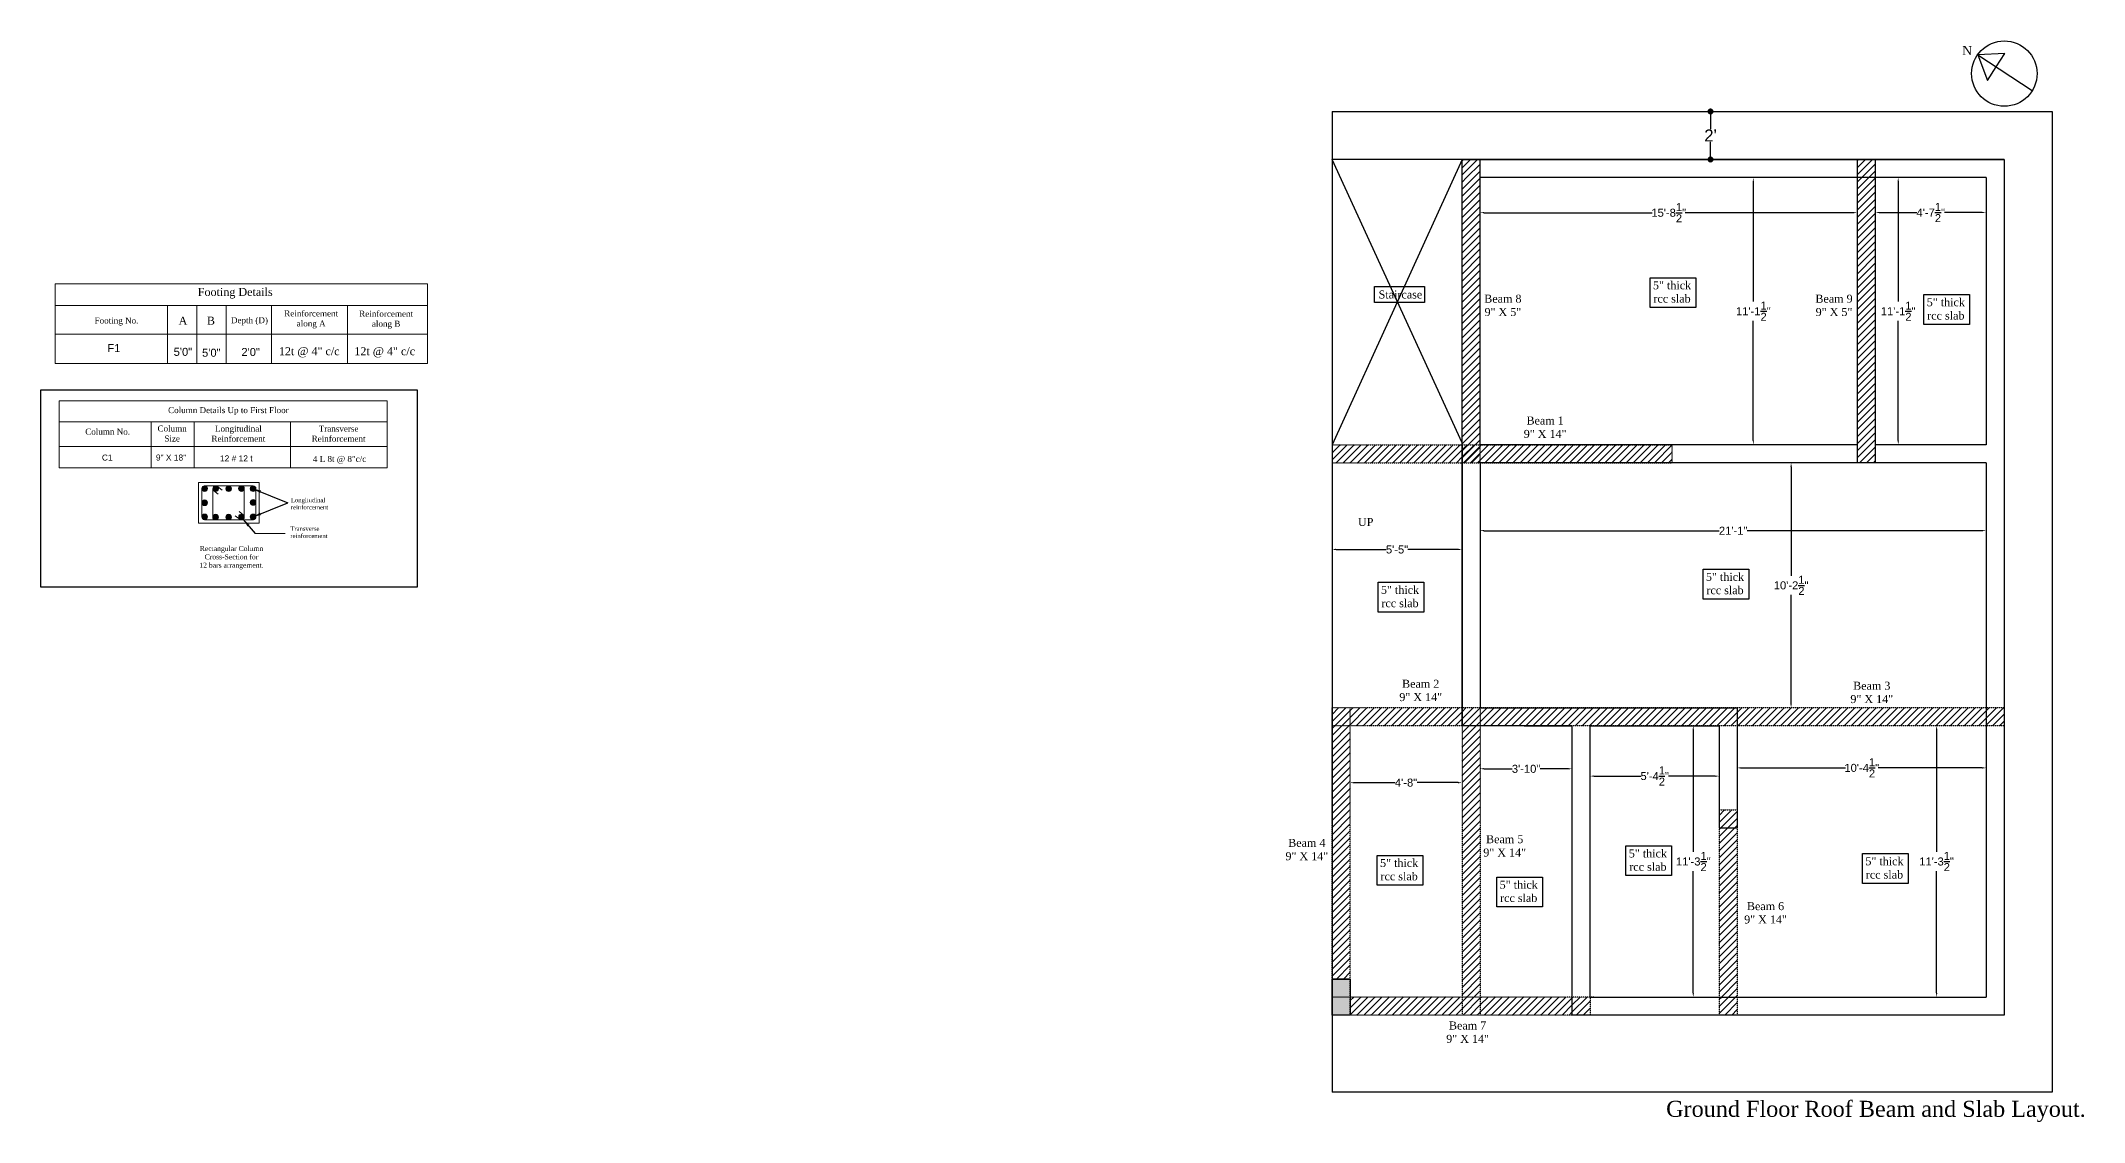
# Model space of a CAD drawing. Header units: inches. Extents: x 2686 to 6206, y -836 to 53.
# Drawn here: x 4416 to 5438, y -633 to -92 of the extents above; entities that cross this region are included whole.
import ezdxf

# ---------------------------------------------------------------- set-up
doc = ezdxf.new("R2010")
doc.units = ezdxf.units.IN
doc.header["$LTSCALE"] = 0.1
doc.header["$MEASUREMENT"] = 0
doc.linetypes.add('DASHED2', pattern=[0.375, 0.25, -0.125])
for name, color, linetype in [('MH - Beam and slab layout', 7, 'Continuous'), ('MH - Beams', 3, 'DASHED2'), ('MH - Slab reinforcement', 3, 'Continuous')]:
    doc.layers.add(name, color=color, linetype=linetype)
doc.layers.add('MH Section details', color=30, linetype='Continuous', lineweight=20)
doc.layers.add('MH Text', color=6, linetype='Continuous', lineweight=13)
doc.styles.get("Standard").update_dxf_attribs({"font": 'arial.ttf'})
doc.dimstyles.get("Standard").update_dxf_attribs({"dimtxt": 6, "dimasz": 3, "dimexe": 0, "dimexo": 0.0625, "dimgap": 0.09, "dimtad": 0, "dimtih": 1, "dimtoh": 1, "dimdec": 1, "dimzin": 0, "dimdsep": 46, "dimlunit": 4, "dimtxsty": 'Standard', "dimblk": 'DOT', "dimcen": 0.09, "dimse1": 1, "dimse2": 1, "dimadec": 0, "dimazin": 0, "dimtfac": 1, "dimtdec": 1, "dimtofl": 0, "dimtmove": 0, "dimatfit": 3, "dimfxl": 1, "dimtolj": 1, "dimtzin": 0, "dimarcsym": 0})
pattern_1 = [(45, (277.1921, 15.6165), (-1.767767, 1.767767), [])]

# ---------------------------------------------------------------- blocks, each defined once
blk = doc.blocks.new('_Dot')
at = {"color": 0, "linetype": 'ByBlock', "lineweight": -2}
blk.add_line((-0.5, 0), (-1, 0), dxfattribs=at)
at = {"color": 0, "linetype": 'ByBlock', "const_width": 0.5}
blk.add_lwpolyline([(-0.25, 0, 1), (0.25, 0, 1)], format="xyb", close=True, dxfattribs=at)
blk = doc.blocks.new('*D184')
at = {"color": 0, "lineweight": -2}
for p, q in [((5250.9, -130.6), (5250.9, -136.5)), ((5250.9, -148.6), (5250.9, -142.7))]:
    blk.add_line(p, q, dxfattribs=at)
at = {"layer": 'Defpoints', "color": 0}
for p in [(5250.9, -127.6), (5262.2, -127.6), (5262.2, -151.6)]:
    blk.add_point(p, dxfattribs=at)
at = {"color": 0, "lineweight": -2, "xscale": 3, "yscale": 3, "zscale": 3}
for p, rotation in [((5250.9, -127.6), 90), ((5250.9, -151.6), 270)]:
    blk.add_blockref('_Dot', p, dxfattribs=dict(at, rotation=rotation))
at = {"color": 0, "insert": (5250.9, -139.6), "char_height": 6, "attachment_point": 5}
blk.add_mtext("\\A1;2'", dxfattribs=at)
blk = doc.blocks.new('*D199')
at = {"layer": 'Defpoints', "color": 0}
for p in [(5271.5, -160.6), (5271.5, -294.1), (5272.3, -294.1)]:
    blk.add_point(p, dxfattribs=at)
at = {"layer": 'MH - Beam and slab layout', "color": 0, "lineweight": -2}
for p, q in [((5272.3, -162.6), (5272.3, -222.6)), ((5272.3, -292.1), (5272.3, -232.2))]:
    blk.add_line(p, q, dxfattribs=at)
at = {"layer": 'MH - Beam and slab layout', "color": 0}
for points in [[(5272.6, -162.6), (5272, -162.6), (5272.3, -160.6)], [(5272, -292.1), (5272.6, -292.1), (5272.3, -294.1)]]:
    blk.add_solid(points, dxfattribs=at)
at = {"layer": 'MH - Beam and slab layout', "color": 0, "insert": (5272.3, -227.4), "char_height": 4, "attachment_point": 5}
blk.add_mtext('\\A1;11\'-1{\\H1.000000x;\\S1/2;}"', dxfattribs=at)
blk = doc.blocks.new('*D200')
at = {"layer": 'Defpoints', "color": 0}
for p in [(5135.7, -176.2), (5324.2, -177.8), (5324.2, -178.2)]:
    blk.add_point(p, dxfattribs=at)
at = {"layer": 'MH - Beam and slab layout', "color": 0, "lineweight": -2}
for p, q in [((5137.7, -178.2), (5221.8, -178.2)), ((5322.2, -178.2), (5238.2, -178.2))]:
    blk.add_line(p, q, dxfattribs=at)
at = {"layer": 'MH - Beam and slab layout', "color": 0}
for points in [[(5137.7, -177.8), (5137.7, -178.5), (5135.7, -178.2)], [(5322.2, -178.5), (5322.2, -177.8), (5324.2, -178.2)]]:
    blk.add_solid(points, dxfattribs=at)
at = {"layer": 'MH - Beam and slab layout', "color": 0, "insert": (5230, -178.2), "char_height": 4, "attachment_point": 5}
blk.add_mtext('\\A1;15\'-8{\\H1.000000x;\\S1/2;}"', dxfattribs=at)
blk = doc.blocks.new('*D201')
at = {"layer": 'Defpoints', "color": 0}
for p in [(5291.2, -303.1), (5291.2, -425.6), (5291.2, -425.6)]:
    blk.add_point(p, dxfattribs=at)
at = {"layer": 'MH - Beam and slab layout', "color": 0, "lineweight": -2}
for p, q in [((5291.2, -305.1), (5291.2, -359.6)), ((5291.2, -423.6), (5291.2, -369.2))]:
    blk.add_line(p, q, dxfattribs=at)
at = {"layer": 'MH - Beam and slab layout', "color": 0}
for points in [[(5291.5, -305.1), (5290.8, -305.1), (5291.2, -303.1)], [(5290.8, -423.6), (5291.5, -423.6), (5291.2, -425.6)]]:
    blk.add_solid(points, dxfattribs=at)
at = {"layer": 'MH - Beam and slab layout', "color": 0, "insert": (5291.2, -364.4), "char_height": 4, "attachment_point": 5}
blk.add_mtext('\\A1;10\'-2{\\H1.000000x;\\S1/2;}"', dxfattribs=at)
blk = doc.blocks.new('*D202')
at = {"layer": 'Defpoints', "color": 0}
for p in [(5388.7, -337.1), (5135.7, -338.4), (5388.7, -338.4)]:
    blk.add_point(p, dxfattribs=at)
at = {"layer": 'MH - Beam and slab layout', "color": 0, "lineweight": -2}
for p, q in [((5137.7, -337.1), (5255.3, -337.1)), ((5386.7, -337.1), (5269.2, -337.1))]:
    blk.add_line(p, q, dxfattribs=at)
at = {"layer": 'MH - Beam and slab layout', "color": 0}
for points in [[(5137.7, -336.7), (5137.7, -337.4), (5135.7, -337.1)], [(5386.7, -337.4), (5386.7, -336.7), (5388.7, -337.1)]]:
    blk.add_solid(points, dxfattribs=at)
at = {"layer": 'MH - Beam and slab layout', "color": 0, "insert": (5262.2, -337.1), "char_height": 4, "attachment_point": 5}
blk.add_mtext('\\A1;21\'-1"', dxfattribs=at)
blk = doc.blocks.new('*D203')
at = {"layer": 'Defpoints', "color": 0}
for p in [(5368.5, -434.6), (5363.9, -570.1), (5368.5, -570.1)]:
    blk.add_point(p, dxfattribs=at)
at = {"layer": 'MH - Beam and slab layout', "color": 0, "lineweight": -2}
for p, q in [((5363.9, -436.6), (5363.9, -497.6)), ((5363.9, -568.1), (5363.9, -507.2))]:
    blk.add_line(p, q, dxfattribs=at)
at = {"layer": 'MH - Beam and slab layout', "color": 0}
for points in [[(5364.3, -436.6), (5363.6, -436.6), (5363.9, -434.6)], [(5363.6, -568.1), (5364.3, -568.1), (5363.9, -570.1)]]:
    blk.add_solid(points, dxfattribs=at)
at = {"layer": 'MH - Beam and slab layout', "color": 0, "insert": (5363.9, -502.4), "char_height": 4, "attachment_point": 5}
blk.add_mtext('\\A1;11\'-3{\\H1.000000x;\\S1/2;}"', dxfattribs=at)
blk = doc.blocks.new('*D204')
at = {"layer": 'Defpoints', "color": 0}
for p in [(5264.2, -455.6), (5388.7, -455.6), (5388.7, -455.6)]:
    blk.add_point(p, dxfattribs=at)
at = {"layer": 'MH - Beam and slab layout', "color": 0, "lineweight": -2}
for p, q in [((5266.2, -455.6), (5318.3, -455.6)), ((5386.7, -455.6), (5334.7, -455.6))]:
    blk.add_line(p, q, dxfattribs=at)
at = {"layer": 'MH - Beam and slab layout', "color": 0}
for points in [[(5266.2, -455.3), (5266.2, -456), (5264.2, -455.6)], [(5386.7, -456), (5386.7, -455.3), (5388.7, -455.6)]]:
    blk.add_solid(points, dxfattribs=at)
at = {"layer": 'MH - Beam and slab layout', "color": 0, "insert": (5326.5, -455.6), "char_height": 4, "attachment_point": 5}
blk.add_mtext('\\A1;10\'-4{\\H1.000000x;\\S1/2;}"', dxfattribs=at)
blk = doc.blocks.new('*D205')
at = {"layer": 'Defpoints', "color": 0}
for p in [(5190.7, -460.4), (5255.2, -459.7), (5255.2, -460.1)]:
    blk.add_point(p, dxfattribs=at)
at = {"layer": 'MH - Beam and slab layout', "color": 0, "lineweight": -2}
for p, q in [((5192.7, -459.7), (5216.1, -459.7)), ((5253.2, -459.7), (5229.9, -459.7))]:
    blk.add_line(p, q, dxfattribs=at)
at = {"layer": 'MH - Beam and slab layout', "color": 0}
for points in [[(5192.7, -459.4), (5192.7, -460.1), (5190.7, -459.7)], [(5253.2, -460.1), (5253.2, -459.4), (5255.2, -459.7)]]:
    blk.add_solid(points, dxfattribs=at)
at = {"layer": 'MH - Beam and slab layout', "color": 0, "insert": (5223, -459.7), "char_height": 4, "attachment_point": 5}
blk.add_mtext('\\A1;5\'-4{\\H1.000000x;\\S1/2;}"', dxfattribs=at)
blk = doc.blocks.new('*D206')
at = {"layer": 'Defpoints', "color": 0}
for p in [(5135.7, -457.7), (5181.7, -456.1), (5181.7, -457.7)]:
    blk.add_point(p, dxfattribs=at)
at = {"layer": 'MH - Beam and slab layout', "color": 0, "lineweight": -2}
for p, q in [((5137.7, -456.1), (5151.8, -456.1)), ((5179.7, -456.1), (5165.7, -456.1))]:
    blk.add_line(p, q, dxfattribs=at)
at = {"layer": 'MH - Beam and slab layout', "color": 0}
for points in [[(5137.7, -455.7), (5137.7, -456.4), (5135.7, -456.1)], [(5179.7, -456.4), (5179.7, -455.7), (5181.7, -456.1)]]:
    blk.add_solid(points, dxfattribs=at)
at = {"layer": 'MH - Beam and slab layout', "color": 0, "insert": (5158.7, -456.1), "char_height": 4, "attachment_point": 5}
blk.add_mtext('\\A1;3\'-10"', dxfattribs=at)
blk = doc.blocks.new('*D207')
at = {"layer": 'Defpoints', "color": 0}
for p in [(5242.7, -434.6), (5242.3, -570.1), (5242.7, -570.1)]:
    blk.add_point(p, dxfattribs=at)
at = {"layer": 'MH - Beam and slab layout', "color": 0, "lineweight": -2}
for p, q in [((5242.3, -436.6), (5242.3, -497.6)), ((5242.3, -568.1), (5242.3, -507.2))]:
    blk.add_line(p, q, dxfattribs=at)
at = {"layer": 'MH - Beam and slab layout', "color": 0}
for points in [[(5242.6, -436.6), (5241.9, -436.6), (5242.3, -434.6)], [(5241.9, -568.1), (5242.6, -568.1), (5242.3, -570.1)]]:
    blk.add_solid(points, dxfattribs=at)
at = {"layer": 'MH - Beam and slab layout', "color": 0, "insert": (5242.3, -502.4), "char_height": 4, "attachment_point": 5}
blk.add_mtext('\\A1;11\'-3{\\H1.000000x;\\S1/2;}"', dxfattribs=at)
blk = doc.blocks.new('*D208')
at = {"layer": 'Defpoints', "color": 0}
for p in [(5070.7, -461.8), (5126.7, -461.8), (5126.7, -463)]:
    blk.add_point(p, dxfattribs=at)
at = {"layer": 'MH - Beam and slab layout', "color": 0, "lineweight": -2}
for p, q in [((5072.7, -463), (5093.3, -463)), ((5124.7, -463), (5104.2, -463))]:
    blk.add_line(p, q, dxfattribs=at)
at = {"layer": 'MH - Beam and slab layout', "color": 0}
for points in [[(5072.7, -462.7), (5072.7, -463.4), (5070.7, -463)], [(5124.7, -463.4), (5124.7, -462.7), (5126.7, -463)]]:
    blk.add_solid(points, dxfattribs=at)
at = {"layer": 'MH - Beam and slab layout', "color": 0, "insert": (5098.7, -463), "char_height": 4, "attachment_point": 5}
blk.add_mtext('\\A1;4\'-8"', dxfattribs=at)
blk = doc.blocks.new('*D209')
at = {"layer": 'Defpoints', "color": 0}
for p in [(5333.2, -179.7), (5388.7, -178.1), (5388.7, -185.4)]:
    blk.add_point(p, dxfattribs=at)
at = {"layer": 'MH - Beam and slab layout', "color": 0, "lineweight": -2}
for p, q in [((5335.2, -178.1), (5354, -178.1)), ((5386.7, -178.1), (5367.9, -178.1))]:
    blk.add_line(p, q, dxfattribs=at)
at = {"layer": 'MH - Beam and slab layout', "color": 0}
for points in [[(5335.2, -177.8), (5335.2, -178.4), (5333.2, -178.1)], [(5386.7, -178.4), (5386.7, -177.8), (5388.7, -178.1)]]:
    blk.add_solid(points, dxfattribs=at)
at = {"layer": 'MH - Beam and slab layout', "color": 0, "insert": (5361, -178.1), "char_height": 4, "attachment_point": 5}
blk.add_mtext('\\A1;4\'-7{\\H1.000000x;\\S1/2;}"', dxfattribs=at)
blk = doc.blocks.new('*D210')
at = {"layer": 'Defpoints', "color": 0}
for p in [(5345.5, -160.6), (5344.7, -294.1), (5345.5, -294.1)]:
    blk.add_point(p, dxfattribs=at)
at = {"layer": 'MH - Beam and slab layout', "color": 0, "lineweight": -2}
for p, q in [((5344.7, -162.6), (5344.7, -222.6)), ((5344.7, -292.1), (5344.7, -232.2))]:
    blk.add_line(p, q, dxfattribs=at)
at = {"layer": 'MH - Beam and slab layout', "color": 0}
for points in [[(5345.1, -162.6), (5344.4, -162.6), (5344.7, -160.6)], [(5344.4, -292.1), (5345.1, -292.1), (5344.7, -294.1)]]:
    blk.add_solid(points, dxfattribs=at)
at = {"layer": 'MH - Beam and slab layout', "color": 0, "insert": (5344.7, -227.4), "char_height": 4, "attachment_point": 5}
blk.add_mtext('\\A1;11\'-1{\\H1.000000x;\\S1/2;}"', dxfattribs=at)
blk = doc.blocks.new('*D211')
at = {"layer": 'Defpoints', "color": 0}
for p in [(5061.7, -346.2), (5126.7, -346.2), (5126.7, -346.5)]:
    blk.add_point(p, dxfattribs=at)
at = {"layer": 'MH - Beam and slab layout', "color": 0, "lineweight": -2}
for p, q in [((5063.7, -346.5), (5088.8, -346.5)), ((5124.7, -346.5), (5099.6, -346.5))]:
    blk.add_line(p, q, dxfattribs=at)
at = {"layer": 'MH - Beam and slab layout', "color": 0}
for points in [[(5063.7, -346.1), (5063.7, -346.8), (5061.7, -346.5)], [(5124.7, -346.8), (5124.7, -346.1), (5126.7, -346.5)]]:
    blk.add_solid(points, dxfattribs=at)
at = {"layer": 'MH - Beam and slab layout', "color": 0, "insert": (5094.2, -346.5), "char_height": 4, "attachment_point": 5}
blk.add_mtext('\\A1;5\'-5"', dxfattribs=at)

msp = doc.modelspace()

# ---------------------------------------------------------------- hatches: boundary and pattern name
msp.add_hatch(color=256).paths.add_polyline_path([(5061.74, -561.13), (5070.74, -561.13), (5070.74, -579.13), (5061.74, -579.13)])
at = {"layer": 'MH - Beams'}
h = msp.add_hatch(dxfattribs=at)
h.set_pattern_fill('ANSI31', color=256, scale=20, style=0)
h.set_pattern_definition([(45, (79.6921, 15.6165), (-1.767767, 1.767767), [])])
h.paths.add_polyline_path([(5135.74, -160.63), (5135.74, -151.63), (5126.74, -151.63), (5126.74, -160.63)])
h = msp.add_hatch(dxfattribs=at)
h.set_pattern_fill('ANSI31', color=256, scale=20, style=0)
h.set_pattern_definition(pattern_1)
h.paths.add_polyline_path([(5333.24, -160.63), (5333.24, -151.63), (5324.24, -151.63), (5324.24, -160.63)])
h = msp.add_hatch(dxfattribs=at)
h.set_pattern_fill('ANSI31', color=256, scale=20, style=0)
h.set_pattern_definition([(45, (79.6921, 15.6165), (-1.767767, 1.767767), [])])
h.paths.add_polyline_path([(5135.74, -294.13), (5135.74, -160.63), (5126.74, -160.63), (5126.74, -294.13), (5126.74, -303.13), (5135.74, -303.13)])
h = msp.add_hatch(dxfattribs=at)
h.set_pattern_fill('ANSI31', color=256, scale=20, style=0)
h.set_pattern_definition(pattern_1)
h.paths.add_polyline_path([(5333.24, -294.13), (5333.24, -160.63), (5324.24, -160.63), (5324.24, -294.13), (5324.24, -303.13), (5333.24, -303.13)])
h = msp.add_hatch(dxfattribs=at)
h.set_pattern_fill('ANSI31', color=256, scale=20, style=0)
h.set_pattern_definition(pattern_1)
h.paths.add_polyline_path([(5061.74, -297.63), (5061.74, -303.13), (5126.74, -303.13), (5126.74, -294.13), (5093.74, -294.13), (5093.74, -297.63)])
h = msp.add_hatch(dxfattribs=at)
h.set_pattern_fill('ANSI31', color=256, scale=20, style=0)
h.set_pattern_definition(pattern_1)
h.paths.add_polyline_path([(5093.74, -297.63), (5093.74, -294.13), (5061.74, -294.13), (5061.74, -297.63)])
h = msp.add_hatch(dxfattribs=at)
h.set_pattern_fill('ANSI31', color=256, scale=20)
h.set_pattern_definition(pattern_1)
h.paths.add_polyline_path([(5135.74, -303.13), (5135.74, -294.13), (5126.74, -294.13), (5126.74, -303.13)])
h = msp.add_hatch(dxfattribs=at)
h.set_pattern_fill('ANSI31', color=256, scale=20, style=0)
h.set_pattern_definition(pattern_1)
h.paths.add_polyline_path([(5231.74, -303.13), (5231.74, -294.13), (5135.74, -294.13), (5135.74, -303.13)])
h = msp.add_hatch(dxfattribs=at)
h.set_pattern_fill('ANSI31', color=256, scale=20, style=0)
h.set_pattern_definition(pattern_1)
h.paths.add_polyline_path([(5070.74, -434.63), (5070.74, -425.63), (5061.74, -425.63), (5061.74, -434.63)])
h = msp.add_hatch(dxfattribs=at)
h.set_pattern_fill('ANSI31', color=256, scale=20, style=0)
h.set_pattern_definition(pattern_1)
h.paths.add_polyline_path([(5070.74, -425.63), (5070.74, -434.63), (5126.74, -434.63), (5126.74, -434.63), (5126.74, -425.63)])
h = msp.add_hatch(dxfattribs=at)
h.set_pattern_fill('ANSI31', color=256, scale=20, style=0)
h.set_pattern_definition(pattern_1)
h.paths.add_polyline_path([(5126.74, -425.63), (5126.74, -434.63), (5126.74, -434.63), (5126.74, -434.63), (5135.74, -434.63), (5135.74, -425.63)])
h = msp.add_hatch(dxfattribs=at)
h.set_pattern_fill('ANSI31', color=256, scale=20, style=0)
h.set_pattern_definition(pattern_1)
h.paths.add_polyline_path([(5157.74, -434.63), (5181.74, -434.63), (5181.74, -434.63), (5190.74, -434.63), (5255.24, -434.63), (5264.24, -434.63), (5264.24, -425.63), (5135.74, -425.63), (5135.74, -434.63)])
h = msp.add_hatch(dxfattribs=at)
h.set_pattern_fill('ANSI31', color=256, scale=20, style=0)
h.set_pattern_definition(pattern_1)
h.paths.add_polyline_path([(5388.74, -434.63), (5388.74, -425.63), (5264.24, -425.63), (5264.24, -434.63)])
h = msp.add_hatch(dxfattribs=at)
h.set_pattern_fill('ANSI31', color=256, scale=20, style=0)
h.set_pattern_definition(pattern_1)
h.paths.add_polyline_path([(5397.74, -434.63), (5397.74, -425.63), (5388.74, -425.63), (5388.74, -434.63)])
h = msp.add_hatch(dxfattribs=at)
h.set_pattern_fill('ANSI31', color=256, scale=20, style=0)
h.set_pattern_definition(pattern_1)
h.paths.add_polyline_path([(5070.74, -561.13), (5070.74, -434.63), (5061.74, -434.63), (5061.74, -561.13)])
h = msp.add_hatch(dxfattribs=at)
h.set_pattern_fill('ANSI31', color=256, scale=20, style=0)
h.set_pattern_definition(pattern_1)
h.paths.add_polyline_path([(5126.74, -434.63), (5126.74, -570.13), (5135.74, -570.13), (5135.74, -434.63)])
h = msp.add_hatch(dxfattribs=at)
h.set_pattern_fill('ANSI31', color=256, scale=20, style=0)
h.set_pattern_definition(pattern_1)
h.paths.add_polyline_path([(5264.24, -485.63), (5264.24, -476.63), (5255.24, -476.63), (5255.24, -485.63)])
h = msp.add_hatch(dxfattribs=at)
h.set_pattern_fill('ANSI31', color=256, scale=20, style=0)
h.set_pattern_definition(pattern_1)
h.paths.add_polyline_path([(5264.24, -570.13), (5264.24, -485.63), (5255.24, -485.63), (5255.24, -570.13)])
h = msp.add_hatch(dxfattribs=at)
h.set_pattern_fill('ANSI31', color=256, scale=20, style=0)
h.set_pattern_definition(pattern_1)
h.paths.add_polyline_path([(5126.74, -579.13), (5126.74, -570.13), (5070.74, -570.13), (5070.74, -579.13), (5070.74, -579.13)])
h = msp.add_hatch(dxfattribs=at)
h.set_pattern_fill('ANSI31', color=256, scale=20)
h.set_pattern_definition(pattern_1)
h.paths.add_polyline_path([(5135.74, -579.13), (5135.74, -570.13), (5126.74, -570.13), (5126.74, -579.13)])
h = msp.add_hatch(dxfattribs=at)
h.set_pattern_fill('ANSI31', color=256, scale=20, style=0)
h.set_pattern_definition(pattern_1)
h.paths.add_polyline_path([(5181.74, -579.13), (5181.74, -579.13), (5181.74, -570.13), (5135.74, -570.13), (5135.74, -579.13)])
h = msp.add_hatch(dxfattribs=at)
h.set_pattern_fill('ANSI31', color=256, scale=20, style=0)
h.set_pattern_definition(pattern_1)
h.paths.add_polyline_path([(5190.74, -579.13), (5190.74, -570.13), (5181.74, -570.13), (5181.74, -579.13), (5181.74, -579.13), (5181.74, -579.13)])
h = msp.add_hatch(dxfattribs=at)
h.set_pattern_fill('ANSI31', color=256, scale=20, style=0)
h.set_pattern_definition(pattern_1)
h.paths.add_polyline_path([(5264.24, -579.13), (5264.24, -570.13), (5255.24, -570.13), (5255.24, -579.13)])
at = {"layer": 'MH - Slab reinforcement'}
h = msp.add_hatch(dxfattribs=at)
h.set_pattern_fill('ANSI31', color=256, style=0)
h.paths.add_polyline_path([(5353.13, -172.42), (5368.85, -172.42), (5368.85, -183.79), (5353.13, -183.79)], flags=9)
h = msp.add_hatch(dxfattribs=at)
h.set_pattern_fill('ANSI31', color=256, style=0)
h.paths.add_polyline_path([(5220.84, -178.34), (5239.13, -178.34), (5239.13, -189.78), (5220.84, -189.78)], flags=9)
h = msp.add_hatch(dxfattribs=at)
h.set_pattern_fill('ANSI31', color=256, style=0)
h.paths.add_polyline_path([(5283.03, -211.47), (5302.81, -211.47), (5302.81, -230.88), (5283.03, -230.88)], flags=9)
at = {"layer": 'MH Section details'}
for points in [[(4497.87, -314.69, 0.9151654), (4498.12, -317.49, 0.9151654), (4498.37, -314.69)], [(4503.17, -314.75, 0.8599543), (4503.59, -317.51, 0.8599543), (4504.01, -314.75)], [(4509.7, -314.75, 0.8599543), (4510.12, -317.51, 0.8599543), (4510.54, -314.75)], [(4516.94, -314.69), (4516.11, -314.69, 0.8599543), (4516.52, -317.45, 0.8599543)], [(4522.35, -314.69, 1), (4522.35, -317.51, 0.3876251), (4523.75, -316.23), (4523.75, -315.97, 0.3876251)], [(4497.87, -321.74, 0.9151654), (4498.12, -324.54, 0.9151654), (4498.37, -321.74)], [(4522.35, -321.58, 1), (4522.35, -324.4, 0.3876251), (4523.75, -323.12), (4523.75, -322.86, 0.3876251)], [(4498.12, -331.59, 1), (4498.12, -328.77, 1)], [(4503.58, -328.89, 0.8708413), (4503.2, -331.65), (4503.97, -331.65, 0.8708413)], [(4510.11, -328.89, 0.8708413), (4509.73, -331.65), (4510.5, -331.65, 0.8708413)], [(4516.53, -328.83, 0.8708413), (4516.15, -331.59), (4516.91, -331.59, 0.8708413)], [(4522.34, -328.78, 0.9492935), (4522.2, -331.59), (4522.49, -331.59, 0.3687657), (4523.75, -330.26), (4523.75, -330.11, 0.398602)]]:
    msp.add_hatch(color=256, dxfattribs=at).paths.add_polyline_path(points)

# ---------------------------------------------------------------- linework, layer by layer
for p, q in [((5126.74, -151.63), (5061.74, -151.63)), ((5126.74, -294.13), (5126.74, -372.13)), ((5135.74, -303.13), (5135.74, -425.63)), ((5126.74, -372.13), (5126.74, -434.63)), ((5157.74, -434.63), (5126.74, -434.63)), ((5070.74, -561.13), (5061.74, -561.13)), ((5070.74, -579.13), (5061.74, -579.13))]:
    msp.add_line(p, q)
for points in [[(5061.74, -127.63), (5421.74, -127.63), (5421.74, -617.63)], [(5061.74, -127.63), (5061.74, -617.63)], [(5397.74, -151.63), (5126.74, -151.63)], [(5126.74, -294.13), (5126.74, -151.63)], [(5135.74, -294.13), (5135.74, -151.63)], [(5324.24, -151.63), (5324.24, -303.13)], [(5333.24, -151.63), (5333.24, -303.13)], [(5397.74, -151.63), (5397.74, -308.71)], [(5388.74, -160.63), (5135.74, -160.63)], [(5388.74, -160.63), (5388.74, -294.13)], [(5324.24, -294.13), (5135.74, -294.13)], [(5388.74, -294.13), (5333.24, -294.13)], [(5324.24, -303.13), (5135.74, -303.13)], [(5333.24, -303.13), (5324.24, -303.13)], [(5388.74, -303.13), (5333.24, -303.13)], [(5388.74, -303.13), (5388.74, -344.71)], [(5397.74, -308.71), (5397.74, -344.71)], [(5388.74, -344.71), (5388.74, -570.13)], [(5397.74, -344.71), (5397.74, -579.13)], [(5135.74, -425.63), (5264.24, -425.63)], [(5264.24, -425.63), (5264.24, -485.63)], [(5157.74, -434.63), (5181.74, -434.63)], [(5181.74, -486.13), (5181.74, -434.63)], [(5190.74, -486.13), (5190.74, -434.63)], [(5190.74, -434.63), (5255.24, -434.63)], [(5255.24, -434.63), (5255.24, -485.63)], [(5181.74, -579.13), (5181.74, -486.13)], [(5190.74, -570.13), (5190.74, -486.13)], [(5255.24, -485.63), (5264.24, -485.63)], [(5070.74, -561.13), (5070.74, -579.13)], [(5190.74, -570.13), (5388.74, -570.13)], [(5397.74, -579.13), (5181.74, -579.13)], [(5421.74, -617.63), (5061.74, -617.63)]]:
    msp.add_lwpolyline(points)
for points in [[(5126.74, -151.63), (5397.74, -151.63), (5397.74, -579.13), (5181.74, -579.13), (5181.74, -434.63), (5126.74, -434.63), (5126.74, -151.63)], [(5061.74, -561.13), (5070.74, -561.13), (5070.74, -579.13), (5061.74, -579.13)]]:
    msp.add_lwpolyline(points, close=True)
at = {"layer": 'MH - Beam and slab layout'}
for points in [[(5220.68, -210.66), (5243.53, -210.66), (5243.53, -225.56), (5220.68, -225.56)], [(5357.54, -219.13), (5380.39, -219.13), (5380.39, -234.03), (5357.54, -234.03)], [(4416.24, -266.73), (4604.41, -266.73), (4604.41, -365.38), (4416.24, -365.38)], [(5247.16, -356.38), (5270.01, -356.38), (5270.01, -371.27), (5247.16, -371.27)], [(5084.69, -362.88), (5107.54, -362.88), (5107.54, -377.77), (5084.69, -377.77)], [(5084.26, -499.35), (5107.11, -499.35), (5107.11, -514.24), (5084.26, -514.24)], [(5208.6, -494.58), (5231.45, -494.58), (5231.45, -509.48), (5208.6, -509.48)], [(5326.88, -498.48), (5349.73, -498.48), (5349.73, -513.38), (5326.88, -513.38)], [(5144.05, -510.18), (5166.89, -510.18), (5166.89, -525.07), (5144.05, -525.07)]]:
    msp.add_lwpolyline(points, close=True, dxfattribs=at)
at = {"layer": 'MH - Beams'}
for p, q in [((5061.74, -294.13), (5231.74, -294.13)), ((5135.74, -303.13), (5135.74, -294.13)), ((5231.74, -303.13), (5231.74, -294.13)), ((5061.74, -303.13), (5231.74, -303.13)), ((5397.74, -425.63), (5061.74, -425.63)), ((5061.74, -579.13), (5061.74, -425.63)), ((5070.74, -579.13), (5070.74, -425.63)), ((5126.74, -425.63), (5126.74, -579.13)), ((5135.74, -425.63), (5135.74, -579.13)), ((5397.74, -434.63), (5061.74, -434.63)), ((5255.24, -476.63), (5255.24, -579.13)), ((5255.24, -476.63), (5264.24, -476.63)), ((5264.24, -476.63), (5264.24, -579.13)), ((5192.52, -570.13), (5061.74, -570.13)), ((5190.74, -570.13), (5190.74, -579.13)), ((5192.52, -579.13), (5061.74, -579.13)), ((5264.24, -579.13), (5255.24, -579.13))]:
    msp.add_line(p, q, dxfattribs=at)
at = {"layer": 'MH - Slab reinforcement'}
for p, q in [((5398.03, -98.62), (5384.47, -99.3)), ((5384.47, -99.3), (5411.73, -117.18)), ((5384.47, -99.3), (5389.35, -112.05)), ((5393.73, -105.37), (5398.03, -98.62)), ((5389.35, -112.05), (5393.73, -105.37)), ((5126.74, -293.13), (5061.74, -151.63)), ((5126.74, -151.63), (5061.74, -294.13))]:
    msp.add_line(p, q, dxfattribs=at)
msp.add_lwpolyline([(5083, -215), (5108, -215), (5108, -223), (5083, -223)], close=True, dxfattribs=at)
msp.add_circle((5397.77, -108.67), 16.35, dxfattribs=at)
at = {"layer": 'MH Section details'}
for p, q in [((4423.33, -213.81), (4609.45, -213.81)), ((4423.33, -213.81), (4423.33, -253.61)), ((4423.33, -224.48), (4609.45, -224.48)), ((4479.55, -224.48), (4479.55, -253.61)), ((4494.23, -224.48), (4494.23, -253.61)), ((4508.86, -224.48), (4508.86, -253.61)), ((4531.54, -224.48), (4531.54, -253.61)), ((4569.47, -224.48), (4569.47, -253.61)), ((4423.33, -238.85), (4609.45, -238.85)), ((4423.33, -253.61), (4609.45, -253.61)), ((4425.35, -272.2), (4589.35, -272.2)), ((4589.35, -272.2), (4589.35, -305.64)), ((4425.35, -282.74), (4589.35, -282.74)), ((4541, -282.74), (4541, -305.64)), ((4425.35, -295.03), (4589.35, -295.03)), ((4425.35, -305.64), (4589.35, -305.64)), ((4495.02, -333.28), (4495.02, -313)), ((4495.02, -313), (4525.44, -313)), ((4496.71, -330.25), (4496.71, -316.05)), ((4497.88, -314.69), (4522.36, -314.69)), ((4502.18, -330.42), (4502.18, -316.09)), ((4504.46, -314.99), (4506.84, -316.85)), ((4517.93, -330.35), (4517.93, -315.87)), ((4523.75, -315.98), (4523.75, -330.26)), ((4525.44, -313), (4525.44, -333.28)), ((4502.54, -317.06), (4504.91, -318.91)), ((4525.44, -333.28), (4495.02, -333.28)), ((4522.49, -331.59), (4498.06, -331.59)), ((4513.43, -329.59), (4515.8, -331.44)), ((4515.35, -327.53), (4517.44, -329.16))]:
    msp.add_line(p, q, dxfattribs=at)
at = {"layer": 'MH Section details', "lineweight": 13, "ltscale": 10}
for p, q in [((4609.45, -213.81), (4609.45, -253.61)), ((4425.35, -272.2), (4425.35, -305.64)), ((4471.46, -282.74), (4471.46, -305.64)), ((4492.8, -282.74), (4492.8, -305.64))]:
    msp.add_line(p, q, dxfattribs=at)
at = {"layer": 'MH Section details'}
for centre in [(4498.12, -316.08), (4503.59, -316.1), (4510.12, -316.1), (4516.52, -316.04), (4522.35, -316.1), (4498.12, -323.13), (4522.35, -322.99), (4498.12, -330.18), (4503.58, -330.3), (4510.11, -330.3), (4516.53, -330.23), (4522.34, -330.19)]:
    msp.add_circle(centre, 1.41, dxfattribs=at)
at = {"layer": 'MH Text', "lineweight": 13}
msp.add_line((4523.45, -338.54), (4538.35, -338.54), dxfattribs=at)

# ---------------------------------------------------------------- texts
at = {"insert": (5071.93, -330.74), "char_height": 4, "width": 13.1774, "attachment_point": 1}
msp.add_mtext('\\pxqc;{\\fTimes New Roman|b0|i0|c0|p34;UP}', dxfattribs=at)
at = {"insert": (5228.71, -622), "char_height": 8, "attachment_point": 1}
msp.add_mtext('\\pxqc;{\\fTimes New Roman|b0|i0|c0|p34;Ground Floor Roof Beam and Slab Layout.}', dxfattribs=at)
at = {"layer": 'MH - Beam and slab layout', "char_height": 4, "attachment_point": 1}
for s, insert, width in [('\\pxqc;{\\fTimes New Roman|b0|i0|c0|p34;5" thick rcc slab}', (5218.79, -212.45), 25.7581), ('\\pxqc;{\\fTimes New Roman|b0|i0|c0|p34;Staircase}', (5083, -217.05), 25.7581), ('\\pxqc;{\\fTimes New Roman|b0|i0|c0|p34;\\P\\pxqc;Beam 8\\P\\pxqc;9" X 5"}', (5118.49, -212.47), 57.1978), ('\\pxqc;{\\fTimes New Roman|b0|i0|c0|p34;\\P\\pxqc;Beam 9\\P\\pxqc;9" X 5"}', (5284.03, -212.47), 57.1978), ('\\pxqc;{\\fTimes New Roman|b0|i0|c0|p34;5" thick rcc slab}', (5355.65, -220.92), 25.7581), ('\\pxqc;{\\fTimes New Roman|b0|i0|c0|p34;\\P\\pxqc;Beam 1\\P\\pxqc;9" X 14"}', (5139.62, -273.38), 57.1978), ('\\pxqc;{\\fTimes New Roman|b0|i0|c0|p34;5" thick rcc slab}', (5082.8, -364.66), 25.7581), ('\\pxqc;{\\fTimes New Roman|b0|i0|c0|p34;5" thick rcc slab}', (5245.27, -358.16), 25.7581), ('\\pxqc;{\\fTimes New Roman|b0|i0|c0|p34;\\P\\pxqc;Beam 2\\P\\pxqc;9" X 14"}', (5077.42, -404.91), 57.1978), ('\\pxqc;{\\fTimes New Roman|b0|i0|c0|p34;\\P\\pxqc;Beam 3\\P\\pxqc;9" X 14"}', (5302.91, -405.9), 57.1978), ('\\pxqc;{\\fTimes New Roman|b0|i0|c0|p34;\\P\\pxqc;Beam 5\\P\\pxqc;9" X 14"}', (5119.39, -482.59), 57.1978), ('\\pxqc;{\\fTimes New Roman|b0|i0|c0|p34;\\P\\pxqc;Beam 4\\P\\pxqc;9" X 14"}', (5020.49, -484.43), 57.1978), ('\\pxqc;{\\fTimes New Roman|b0|i0|c0|p34;5" thick rcc slab}', (5206.71, -496.37), 25.7581), ('\\pxqc;{\\fTimes New Roman|b0|i0|c0|p34;5" thick rcc slab}', (5324.98, -500.27), 25.7581), ('\\pxqc;{\\fTimes New Roman|b0|i0|c0|p34;5" thick rcc slab}', (5082.36, -501.14), 25.7581), ('\\pxqc;{\\fTimes New Roman|b0|i0|c0|p34;5" thick rcc slab}', (5142.15, -511.97), 25.7581), ('\\pxqc;{\\fTimes New Roman|b0|i0|c0|p34;\\P\\pxqc;Beam 6\\P\\pxqc;9" X 14"}', (5249.8, -516.04), 57.1978), ('\\pxqc;{\\fTimes New Roman|b0|i0|c0|p34;\\P\\pxqc;Beam 7\\P\\pxqc;9" X 14"}', (5100.85, -575.69), 57.1978)]:
    msp.add_mtext(s, dxfattribs=dict(at, insert=insert, width=width))
at = {"layer": 'MH - Slab reinforcement', "insert": (5362.39, -94.92), "char_height": 4.5, "width": 33.5905, "attachment_point": 1}
msp.add_mtext('\\pxqc;{\\fTimes New Roman|b0|i0|c0|p34;N}', dxfattribs=at)
at = {"layer": 'MH Text'}
for s, insert, char_height, width, attachment_point in [('{\\fTimes New Roman|b0|i0|c0|p18;Footing Details}', (4513.4, -215.78), 4, 62.3602, 2), ('{\\fTimes New Roman|b0|i0|c0|p18;Footing No.}', (4454.04, -230.58), 3, 47.5736, 2), ('{\\fTimes New Roman|b0|i0|c0|p18;A}', (4487.26, -230.14), 4, 36.8536, 2), ('{\\fTimes New Roman|b0|i0|c0|p18;B}', (4501.26, -230.14), 4, 36.8536, 2), ('{\\fTimes New Roman|b0|i0|c0|p18;Depth (D)}', (4520.51, -230.42), 3, 36.8536, 2), ('{\\fTimes New Roman|b0|i0|c0|p18;Reinforcement along A}', (4551.36, -227.02), 3, 28.5897, 2), ('{\\fTimes New Roman|b0|i0|c0|p18;Reinforcement along B}', (4588.84, -227.17), 3, 27.5924, 2), ('F1', (4452.72, -243.85), 4, 53.5478, 2), ('5\'0"', (4487.26, -245.71), 4, 36.8536, 2), ('5\'0"', (4501.45, -246.16), 4, 36.8536, 2), ('2\'0"', (4521.11, -245.8), 4, 36.8536, 2), ('{\\fTimes New Roman|b0|i0|c0|p18;12t @ 4" c/c}', (4550.4, -245.39), 4, 36.8536, 2), ('{\\fTimes New Roman|b0|i0|c0|p18;12t @ 4" c/c}', (4588.11, -245.39), 4, 36.8536, 2), ('{\\fTimes New Roman|b0|i0|c0|p18;Column Details Up to First Floor}', (4509.98, -275.34), 3, 140.5722, 2), ('{\\fTimes New Roman|b0|i0|c0|p18;Column No.}', (4449.62, -286.1), 3, 67.0357, 2), ('{\\fTimes New Roman|b0|i0|c0|p18;Column \\PSize}', (4481.87, -284.53), 3, 67.0357, 2), ('{\\fTimes New Roman|b0|i0|c0|p18;Longitudinal \\PReinforcement }', (4514.97, -284.61), 3, 87.08, 2), ('{\\fTimes New Roman|b0|i0|c0|p18;Transverse \\PReinforcement }', (4565.07, -284.62), 3, 67.0357, 2), ('C1', (4449.41, -299.04), 3, 49.1503, 2), ('9" X 18"', (4481.3, -299.03), 3, 67.0357, 2), ('12 # 12 t', (4513.93, -299.47), 3, 67.0357, 2), ('{\\fTimes New Roman|b0|i0|c0|p18;4 L 8t @ 8"c/c}', (4565.54, -299.73), 3, 67.0357, 2), ('{\\fTimes New Roman|b0|i0|c0|p18;Longitudinal reinforcement}', (4541.25, -320.69), 2.17, 19.9304, 1), ('{\\fTimes New Roman|b0|i0|c0|p18;Transverse reinforcement}', (4540.95, -334.98), 2.17, 19.9304, 1), ('{\\fTimes New Roman|b0|i0|c0|p18;Rectangular Column Cross-Section for\\P12 bars arrangement.}', (4511.53, -350.58), 2.5, 41.6258, 5)]:
    msp.add_mtext(s, dxfattribs=dict(at, insert=insert, char_height=char_height, width=width, attachment_point=attachment_point))

# ---------------------------------------------------------------- dimensions: what is measured, and where the dimension line sits
dim = msp.add_linear_dim(base=(5250.86, -127.63), p1=(5262.24, -151.63), p2=(5262.24, -127.63), angle=90, dimstyle='Standard')
dim.commit()
dim.dimension.update_dxf_attribs({"geometry": '*D184', "text_midpoint": (5250.86, -139.63)})
at = {"layer": 'MH - Beam and slab layout'}
for base, p1, p2, picture, middle in [((5272.3, -294.13), (5271.48, -160.63), (5271.48, -294.13), '*D199', (5272.3, -227.38)), ((5344.73, -294.13), (5345.55, -160.63), (5345.55, -294.13), '*D210', (5344.73, -227.38)), ((5291.16, -425.63), (5291.16, -303.13), (5291.16, -425.63), '*D201', (5291.16, -364.38)), ((5242.28, -570.13), (5242.69, -434.63), (5242.69, -570.13), '*D207', (5242.28, -502.38)), ((5363.94, -570.13), (5368.53, -434.63), (5368.53, -570.13), '*D203', (5363.94, -502.38))]:
    dim = msp.add_linear_dim(base=base, p1=p1, p2=p2, angle=90, dimstyle='Standard', override={"dimtxt": 4, "dimasz": 2}, dxfattribs=at)
    dim.commit()
    dim.dimension.update_dxf_attribs({"geometry": picture, "text_midpoint": middle})
for base, p1, p2, override, picture, middle in [((5324.24, -178.16), (5135.74, -176.2), (5324.24, -177.75), {"dimtxt": 4, "dimasz": 2}, '*D200', (5229.99, -178.16)), ((5388.74, -178.11), (5333.24, -179.74), (5388.74, -185.4), {"dimtxt": 4, "dimasz": 2, "dimsah": 0}, '*D209', (5360.99, -178.11)), ((5388.74, -337.06), (5135.74, -338.38), (5388.74, -338.38), {"dimtxt": 4, "dimasz": 2}, '*D202', (5262.24, -337.06)), ((5126.74, -346.48), (5061.74, -346.22), (5126.74, -346.22), {"dimtxt": 4, "dimasz": 2}, '*D211', (5094.24, -346.48)), ((5181.74, -456.06), (5135.74, -457.7), (5181.74, -457.7), {"dimtxt": 4, "dimasz": 2}, '*D206', (5158.74, -456.06)), ((5255.24, -459.75), (5190.74, -460.38), (5255.24, -460.13), {"dimtxt": 4, "dimasz": 2}, '*D205', (5222.99, -459.75)), ((5388.74, -455.63), (5264.24, -455.63), (5388.74, -455.63), {"dimtxt": 4, "dimasz": 2}, '*D204', (5326.49, -455.63)), ((5126.74, -463.02), (5070.74, -461.79), (5126.74, -461.79), {"dimtxt": 4, "dimasz": 2}, '*D208', (5098.74, -463.02))]:
    dim = msp.add_linear_dim(base=base, p1=p1, p2=p2, dimstyle='Standard', override=override, dxfattribs=at)
    dim.commit()
    dim.dimension.update_dxf_attribs({"geometry": picture, "text_midpoint": middle})

# ---------------------------------------------------------------- leaders
at = {"layer": 'MH Text', "lineweight": 13}
for points in [[(4522.35, -316.1), (4539.7, -323.22)], [(4522.34, -330.19), (4539.7, -323.22)], [(4517.44, -331.52), (4523.45, -338.54)]]:
    msp.add_leader(points, dimstyle='Standard', override={"dimasz": 4}, dxfattribs=at)

doc.saveas('drawing.dxf')
